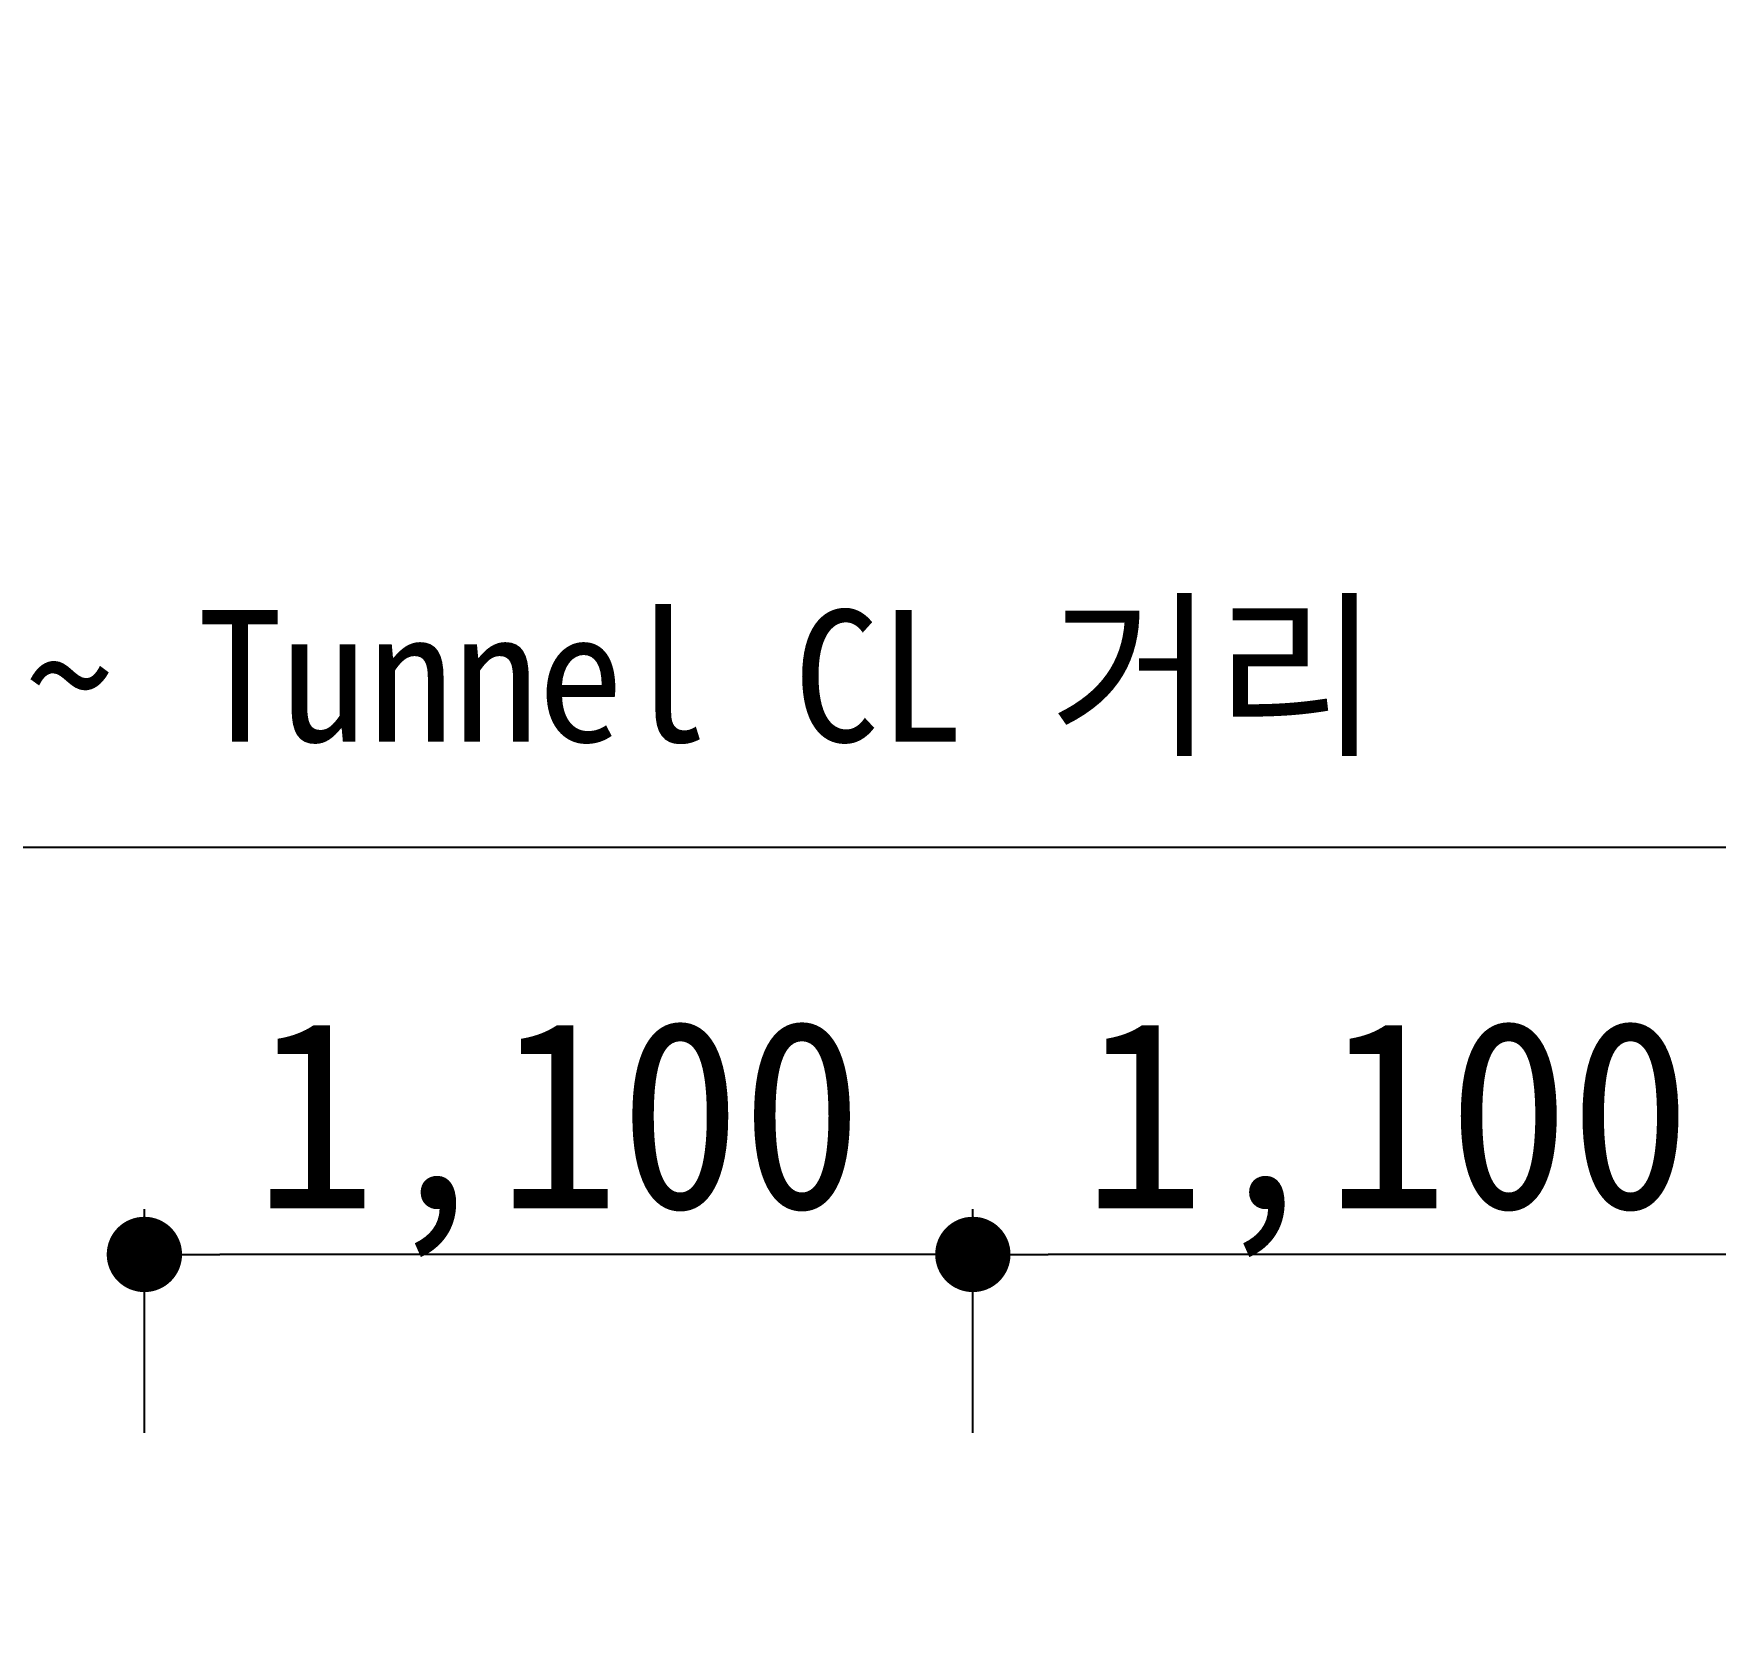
# Model space of a CAD drawing. Header units: millimetres. Extents: x -69382 to 174843, y -46375 to 101648.
# Drawn here: x -14372 to -12140, y 20148 to 22289 of the extents above; entities that cross this region are included whole.
import ezdxf

# ---------------------------------------------------------------- set-up
doc = ezdxf.new("R2010")
doc.units = ezdxf.units.MM
doc.header["$LTSCALE"] = 1000
for name, color, linetype in [('-길작업', 255, 'Continuous'), ('CS-DIML', 1, 'Continuous'), ('DIM1', 1, 'Continuous')]:
    doc.layers.add(name, color=color, linetype=linetype)
doc.styles.get("Standard").update_dxf_attribs({"font": 'txt.shx', "bigfont": 'whgtxt.shx'})
doc.styles.add('WGTXT', font='DotumChe.ttf')
doc.dimstyles.new('DIM-50(j)', dxfattribs={"dimscale": 50, "dimtxt": 3, "dimasz": 0.6, "dimexe": 1.25, "dimexo": 0, "dimgap": 1.25, "dimtad": 1, "dimdec": 0, "dimdsep": 46, "dimlunit": 6, "dimtxsty": 'WGTXT', "dimblk": 'CMRSPOS', "dimcen": 6.375, "dimclrd": 1, "dimclre": 1, "dimclrt": 3, "dimadec": 4, "dimazin": 0, "dimtfac": 1, "dimtdec": 0, "dimtix": 1, "dimtmove": 2, "dimatfit": 1, "dimldrblk": 'CMRSPOS', "dimfxl": 1.25, "dimtolj": 1, "dimtzin": 0, "dimarcsym": 0})
doc.dimstyles.get("Standard").update_dxf_attribs({"dimtxt": 0.18, "dimasz": 0.18, "dimexe": 0.18, "dimexo": 0.0625, "dimgap": 0.09, "dimtad": 0, "dimtih": 1, "dimtoh": 1, "dimdec": 4, "dimzin": 0, "dimdsep": 46, "dimtxsty": 'Standard', "dimcen": 0.09, "dimadec": 0, "dimazin": 0, "dimtfac": 1, "dimtdec": 4, "dimtofl": 0, "dimtmove": 0, "dimatfit": 3, "dimfxl": 1, "dimtolj": 1, "dimtzin": 0, "dimarcsym": 0})

# ---------------------------------------------------------------- blocks, each defined once
blk = doc.blocks.new('_Dot')
at = {"layer": 'DIM1'}
blk.add_line((0, 0), (-1, 0), dxfattribs=at)
at = {"layer": 'DIM1', "const_width": 0.5}
blk.add_lwpolyline([(-0.25, 0, 1), (0.25, 0, 1)], format="xyb", close=True, dxfattribs=at)
blk = doc.blocks.new('*D504')
at = {"layer": 'CS-DIML', "color": 1, "transparency": 16777216}
for p, q in [((-13125.4, 20431.5), (-13125.4, 20728.4)), ((-12025.4, 20431.5), (-12025.4, 20728.4)), ((-12125.4, 20668.4), (-13025.4, 20668.4))]:
    blk.add_line(p, q, dxfattribs=at)
at = {"layer": 'Defpoints', "color": 0, "transparency": 16777216}
for p in [(-13125.4, 20668.4), (-13125.4, 20256.5), (-12025.4, 20256.5)]:
    blk.add_point(p, dxfattribs=at)
at = {"layer": 'CS-DIML', "color": 1, "transparency": 16777216, "xscale": 100, "yscale": 100, "zscale": 100, "rotation": 180}
blk.add_blockref('_Dot', (-13125.4, 20668.4), dxfattribs=at)
at = {"layer": 'CS-DIML', "color": 1, "transparency": 16777216, "xscale": 100, "yscale": 100, "zscale": 100}
blk.add_blockref('_Dot', (-12025.4, 20668.4), dxfattribs=at)
at = {"layer": 'CS-DIML', "color": 3, "transparency": 16777216, "insert": (-12575.4, 20822.2), "char_height": 250, "attachment_point": 5, "style": 'WGTXT'}
blk.add_mtext('\\A1;1,100', dxfattribs=at)
blk = doc.blocks.new('*D505')
at = {"layer": 'CS-DIML', "color": 1, "transparency": 16777216}
for p, q in [((-14225.4, 20431.5), (-14225.4, 20728.4)), ((-13125.4, 20431.5), (-13125.4, 20728.4)), ((-13225.4, 20668.4), (-14125.4, 20668.4))]:
    blk.add_line(p, q, dxfattribs=at)
at = {"layer": 'Defpoints', "color": 0, "transparency": 16777216}
for p in [(-14225.4, 20668.4), (-14225.4, 20256.5), (-13125.4, 20256.5)]:
    blk.add_point(p, dxfattribs=at)
at = {"layer": 'CS-DIML', "color": 1, "transparency": 16777216, "xscale": 100, "yscale": 100, "zscale": 100, "rotation": 180}
blk.add_blockref('_Dot', (-14225.4, 20668.4), dxfattribs=at)
at = {"layer": 'CS-DIML', "color": 1, "transparency": 16777216, "xscale": 100, "yscale": 100, "zscale": 100}
blk.add_blockref('_Dot', (-13125.4, 20668.4), dxfattribs=at)
at = {"layer": 'CS-DIML', "color": 3, "transparency": 16777216, "insert": (-13675.4, 20822.2), "char_height": 250, "attachment_point": 5, "style": 'WGTXT'}
blk.add_mtext('\\A1;1,100', dxfattribs=at)
blk = doc.blocks.new('CMRSPOS')
at = {"layer": 'CS-DIML', "color": 1}
blk.add_line((-0.75, 0), (-1.5, 0), dxfattribs=at)
at = {"layer": 'CS-DIML', "color": 1, "const_width": 0.75}
blk.add_lwpolyline([(-0.375, 0, 1), (0.375, 0, 1)], format="xyb", close=True, dxfattribs=at)
blk = doc.blocks.new('*D497')
at = {"layer": 'CS-DIML', "color": 6, "lineweight": -2, "transparency": 16777216}
for p, q in [((-15625.4, 21208.6), (-15625.4, 21146.1)), ((-12055.4, 21208.6), (-15595.4, 21208.6)), ((-12025.4, 21208.6), (-12025.4, 21146.1))]:
    blk.add_line(p, q, dxfattribs=at)
at = {"layer": 'Defpoints', "color": 0, "transparency": 16777216}
for p in [(-15625.4, 21208.6), (-15625.4, 21208.6), (-12025.4, 21208.6)]:
    blk.add_point(p, dxfattribs=at)
at = {"layer": 'CS-DIML', "color": 6, "lineweight": -2, "transparency": 16777216, "xscale": 30, "yscale": 30, "zscale": 30, "rotation": 180}
blk.add_blockref('CMRSPOS', (-15625.4, 21208.6), dxfattribs=at)
at = {"layer": 'CS-DIML', "color": 6, "lineweight": -2, "transparency": 16777216, "xscale": 30, "yscale": 30, "zscale": 30}
blk.add_blockref('CMRSPOS', (-12025.4, 21208.6), dxfattribs=at)
at = {"layer": 'CS-DIML', "color": 6, "transparency": 16777216, "insert": (-13935.4, 21426.9), "char_height": 175, "attachment_point": 5, "style": 'WGTXT'}
blk.add_mtext('\\A1;Road CL ~ Tunnel CL 거리', dxfattribs=at)

msp = doc.modelspace()

# ---------------------------------------------------------------- linework, layer by layer
at = {"layer": '-길작업', "color": 3}
msp.add_circle((-11340.1893, 15806.461), 12116.7265, dxfattribs=at)

# ---------------------------------------------------------------- dimensions: what is measured, and where the dimension line sits
at = {"layer": 'CS-DIML', "color": 6}
dim = msp.add_linear_dim(base=(-15625.3782, 21208.6166), p1=(-12025.3782, 21208.6166), p2=(-15625.3782, 21208.6166), angle=180, text='Road CL ~ Tunnel CL 거리', dimstyle='DIM-50(j)', override={"dimtxt": 3.5, "dimclrd": 6, "dimclre": 6, "dimclrt": 6}, dxfattribs=at)
dim.commit()
dim.dimension.update_dxf_attribs({"geometry": '*D497', "text_midpoint": (-13935.3782, 21426.9409), "dimtype": 160})
at = {"layer": 'CS-DIML'}
for base, p1, p2, picture, middle in [((-14225.3782, 20668.4109), (-13125.3782, 20256.4639), (-14225.3782, 20256.4639), '*D505', (-13675.3782, 20822.2125)), ((-13125.3782, 20668.4109), (-12025.3782, 20256.4639), (-13125.3782, 20256.4639), '*D504', (-12575.3782, 20822.2125))]:
    dim = msp.add_linear_dim(base=base, p1=p1, p2=p2, dimstyle='Standard', override={"dimscale": 50, "dimtxt": 5, "dimasz": 2, "dimexe": 1.2, "dimexo": 3.5, "dimgap": 0.1, "dimtad": 1, "dimtih": 0, "dimtoh": 0, "dimdec": 0, "dimlunit": 6, "dimtxsty": 'WGTXT', "dimblk1": 'Dot', "dimblk2": 'Dot', "dimsah": 1, "dimclrd": 1, "dimclre": 1, "dimclrt": 3, "dimtix": 1, "dimtofl": 1, "dimtmove": 2, "dimlwd": 65535, "dimlwe": 65535}, dxfattribs=at)
    dim.commit()
    dim.dimension.update_dxf_attribs({"geometry": picture, "text_midpoint": middle})

doc.saveas('drawing.dxf')
